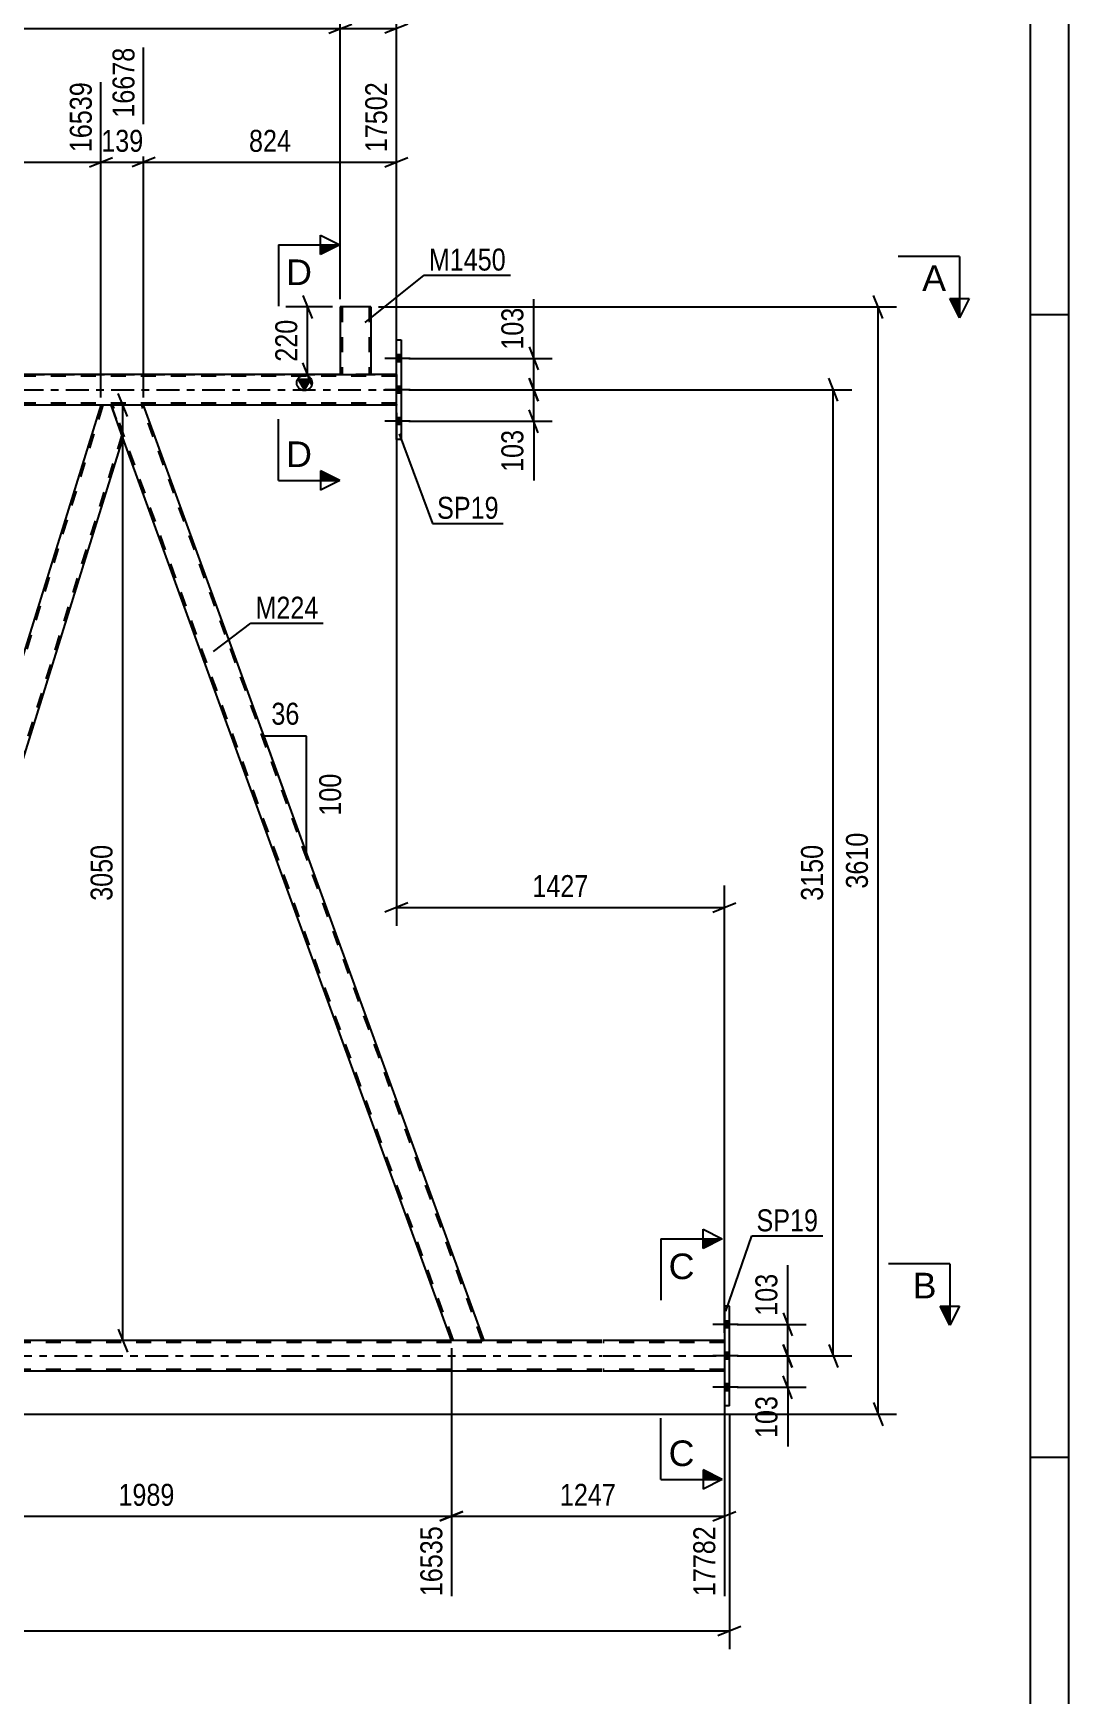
# Model space of a CAD drawing. Header units: millimetres. Extents: x 0 to 841, y 0 to 594.
# Drawn here: x 705.9 to 841, y 267 to 483.7 of the extents above; entities that cross this region are included whole.
import ezdxf

# ---------------------------------------------------------------- set-up
doc = ezdxf.new("R2010")
doc.units = ezdxf.units.MM
doc.linetypes.add('DXK_LINE_DOT2', pattern=[3.9198, 1.9599, -1.9599])
doc.linetypes.add('DXK_LINE_DOT3', pattern=[5.9187, 2.979, -0.9799, 0.9799, -0.9799])
doc.styles.add('Arial', font='ARIAL.TTF', dxfattribs={"height": 0.2})
doc.styles.add('Arial Narrow', font='ARIALN.TTF', dxfattribs={"height": 0.2})

# ---------------------------------------------------------------- blocks, each defined once
blk = doc.blocks.new('Unknown-103655034-1133')
at = {"color": 5, "linetype": 'Continuous'}
for p, q in [((841, 0), (841, 594)), ((836, 5), (836, 589)), ((841, 447), (836, 447)), ((841, 298), (836, 298))]:
    blk.add_line(p, q, dxfattribs=at)
blk = doc.blocks.new('Part-103655034-3865 - 3748')
at = {"color": 2, "linetype": 'Continuous'}
for p, q in [((745.99, 448.04), (745.99, 439.24)), ((749.99, 448.04), (745.99, 448.04)), ((749.99, 448.04), (749.99, 439.24)), ((745.99, 439.24), (749.99, 439.24))]:
    blk.add_line(p, q, dxfattribs=at)
at = {"color": 7, "linetype": 'DXK_LINE_DOT2'}
for p, q in [((746.23, 448.04), (746.23, 439.24)), ((749.68, 448.04), (749.7, 448.04)), ((749.7, 448.04), (749.74, 448.04)), ((749.74, 448.04), (749.75, 448.04)), ((749.75, 448.04), (749.75, 439.24)), ((749.74, 439.24), (749.7, 439.24)), ((749.74, 439.24), (749.7, 439.24)), ((749.75, 439.24), (749.74, 439.24)), ((749.74, 439.24), (749.75, 439.24))]:
    blk.add_line(p, q, dxfattribs=at)
blk = doc.blocks.new('Bolt-103655034-3936 - 3748')
at = {"linetype": 'Continuous'}
for points in [[(796.09, 315.78), (796.09, 314.9), (796.73, 314.9), (796.73, 315.78)], [(796.09, 315.78), (796.09, 314.9), (796.73, 314.9), (796.73, 315.78)], [(796.09, 315.78), (796.09, 314.9), (796.73, 314.9), (796.73, 315.78)], [(796.09, 311.68), (796.09, 310.8), (796.73, 310.8), (796.73, 311.68)], [(796.09, 311.68), (796.09, 310.8), (796.73, 310.8), (796.73, 311.68)], [(796.09, 307.58), (796.09, 306.7), (796.73, 306.7), (796.73, 307.58)], [(796.09, 307.58), (796.09, 306.7), (796.73, 306.7), (796.73, 307.58)], [(796.09, 307.58), (796.09, 306.7), (796.73, 306.7), (796.73, 307.58)]]:
    blk.add_hatch(color=1, dxfattribs=at).paths.add_polyline_path(points)
at = {"color": 1, "linetype": 'Continuous'}
for p, q in [((797.89, 315.34), (794.57, 315.34)), ((797.89, 315.34), (794.57, 315.34)), ((797.89, 315.34), (794.57, 315.34)), ((796.73, 315.78), (796.09, 315.78)), ((796.73, 315.78), (796.09, 315.78)), ((796.73, 315.78), (796.09, 315.78)), ((796.73, 314.9), (796.09, 314.9)), ((796.73, 314.9), (796.09, 314.9)), ((796.73, 314.9), (796.09, 314.9)), ((797.89, 311.24), (794.57, 311.24)), ((797.89, 311.24), (794.57, 311.24)), ((796.73, 311.68), (796.09, 311.68)), ((796.73, 311.68), (796.09, 311.68)), ((796.73, 310.8), (796.09, 310.8)), ((796.73, 310.8), (796.09, 310.8)), ((797.89, 307.14), (794.57, 307.14)), ((797.89, 307.14), (794.57, 307.14)), ((797.89, 307.14), (794.57, 307.14)), ((796.73, 307.58), (796.09, 307.58)), ((796.73, 307.58), (796.09, 307.58)), ((796.73, 307.58), (796.09, 307.58)), ((796.73, 306.7), (796.09, 306.7)), ((796.73, 306.7), (796.09, 306.7)), ((796.73, 306.7), (796.09, 306.7))]:
    blk.add_line(p, q, dxfattribs=at)
blk = doc.blocks.new('Bolt-103655034-3937 - 3748')
at = {"linetype": 'Continuous'}
for points in [[(753.3, 441.78), (753.3, 440.9), (753.94, 440.9), (753.94, 441.78)], [(753.3, 441.78), (753.3, 440.9), (753.94, 440.9), (753.94, 441.78)], [(753.3, 441.78), (753.3, 440.9), (753.94, 440.9), (753.94, 441.78)], [(753.3, 437.68), (753.3, 436.8), (753.94, 436.8), (753.94, 437.68)], [(753.3, 437.68), (753.3, 436.8), (753.94, 436.8), (753.94, 437.68)], [(753.3, 433.58), (753.3, 432.7), (753.94, 432.7), (753.94, 433.58)], [(753.3, 433.58), (753.3, 432.7), (753.94, 432.7), (753.94, 433.58)], [(753.3, 433.58), (753.3, 432.7), (753.94, 432.7), (753.94, 433.58)]]:
    blk.add_hatch(color=1, dxfattribs=at).paths.add_polyline_path(points)
at = {"color": 1, "linetype": 'Continuous'}
for p, q in [((755.1, 441.34), (751.78, 441.34)), ((755.1, 441.34), (751.78, 441.34)), ((755.1, 441.34), (751.78, 441.34)), ((753.94, 441.78), (753.3, 441.78)), ((753.94, 441.78), (753.3, 441.78)), ((753.94, 441.78), (753.3, 441.78)), ((753.94, 440.9), (753.3, 440.9)), ((753.94, 440.9), (753.3, 440.9)), ((753.94, 440.9), (753.3, 440.9)), ((755.1, 437.24), (751.78, 437.24)), ((755.1, 437.24), (751.78, 437.24)), ((753.94, 437.68), (753.3, 437.68)), ((753.94, 437.68), (753.3, 437.68)), ((753.94, 436.8), (753.3, 436.8)), ((753.94, 436.8), (753.3, 436.8)), ((753.94, 433.58), (753.3, 433.58)), ((753.94, 433.58), (753.3, 433.58)), ((753.94, 433.58), (753.3, 433.58)), ((755.1, 433.14), (751.78, 433.14)), ((755.1, 433.14), (751.78, 433.14)), ((755.1, 433.14), (751.78, 433.14)), ((753.94, 432.7), (753.3, 432.7)), ((753.94, 432.7), (753.3, 432.7)), ((753.94, 432.7), (753.3, 432.7))]:
    blk.add_line(p, q, dxfattribs=at)
blk = doc.blocks.new('Part-103655034-3967 - 3748')
at = {"color": 7, "linetype": 'DXK_LINE_DOT2'}
for p, q in [((780.11, 313), (99.08, 313)), ((764.75, 313.24), (760.49, 313.24)), ((796.09, 313), (780.21, 313)), ((796.09, 313.24), (796.09, 309.24)), ((780.11, 309.48), (99.08, 309.48)), ((796.09, 309.48), (780.21, 309.48))]:
    blk.add_line(p, q, dxfattribs=at)
at = {"color": 2, "linetype": 'Continuous'}
for p, q in [((760.49, 313.24), (685.81, 313.24)), ((780.11, 313.24), (764.75, 313.24)), ((796.09, 313.24), (780.21, 313.24)), ((780.11, 309.24), (685.81, 309.24)), ((796.09, 309.24), (780.21, 309.24))]:
    blk.add_line(p, q, dxfattribs=at)
at = {"color": 7, "linetype": 'DXK_LINE_DOT3'}
for p, q in [((99.08, 311.24), (780.11, 311.24)), ((780.21, 311.24), (796.09, 311.24))]:
    blk.add_line(p, q, dxfattribs=at)
blk = doc.blocks.new('Part-103655034-3988 - 3748')
at = {"linetype": 'Continuous'}
blk.add_hatch(color=2, dxfattribs=at).paths.add_polyline_path([(741.3, 437.24), (740.5, 438.64), (742.1, 438.64)])
at = {"color": 7, "linetype": 'DXK_LINE_DOT2'}
for p, q in [((753.3, 439), (53.22, 439)), ((184.11, 439.24), (753.3, 439.24)), ((749.99, 439.24), (745.99, 439.24)), ((753.3, 439.24), (753.3, 435.24)), ((753.3, 435.48), (53.22, 435.48)), ((720.34, 435.24), (203.96, 435.24)), ((720.34, 435.24), (714.77, 435.24))]:
    blk.add_line(p, q, dxfattribs=at)
at = {"color": 2, "linetype": 'Continuous'}
for p, q in [((745.99, 439.24), (698.91, 439.24)), ((741.3, 437.24), (740.5, 438.64)), ((740.5, 438.64), (742.1, 438.64)), ((742.1, 438.64), (741.3, 437.24)), ((753.3, 439.24), (749.99, 439.24)), ((714.77, 435.24), (635.21, 435.24)), ((753.3, 435.24), (720.34, 435.24))]:
    blk.add_line(p, q, dxfattribs=at)
at = {"color": 7, "linetype": 'DXK_LINE_DOT3'}
blk.add_line((53.22, 437.24), (753.3, 437.24), dxfattribs=at)
at = {"color": 2, "linetype": 'Continuous'}
blk.add_circle((741.3, 438.14), 1, dxfattribs=at)
blk = doc.blocks.new('Part-103655034-4044 - 3748')
at = {"color": 2, "linetype": 'Continuous'}
for p, q in [((796.73, 317.74), (796.09, 317.74)), ((796.09, 317.74), (796.09, 304.74)), ((796.73, 304.74), (796.73, 317.74)), ((796.73, 304.74), (796.09, 304.74))]:
    blk.add_line(p, q, dxfattribs=at)
blk = doc.blocks.new('Part-103655034-4060 - 3748')
at = {"color": 2, "linetype": 'Continuous'}
for p, q in [((753.3, 430.74), (753.3, 443.74)), ((753.3, 443.74), (753.94, 443.74)), ((753.94, 443.74), (753.94, 430.74)), ((753.94, 430.74), (753.3, 430.74))]:
    blk.add_line(p, q, dxfattribs=at)
blk = doc.blocks.new('Part-103655034-4080 - 3748')
at = {"color": 2, "linetype": 'Continuous'}
for p, q in [((720.34, 435.24), (716.09, 435.24)), ((764.75, 313.24), (720.34, 435.24)), ((760.49, 313.24), (717.63, 430.99)), ((764.43, 313.24), (760.49, 313.24)), ((764.71, 313.24), (764.43, 313.24)), ((764.75, 313.24), (764.71, 313.24))]:
    blk.add_line(p, q, dxfattribs=at)
at = {"color": 7, "linetype": 'DXK_LINE_DOT2'}
for p, q in [((716.09, 435.24), (717.63, 430.99)), ((760.75, 313.24), (716.34, 435.24)), ((764.49, 313.24), (720.09, 435.24)), ((764.43, 313.24), (764.6, 313.24))]:
    blk.add_line(p, q, dxfattribs=at)
blk = doc.blocks.new('Part-103655034-4090 - 3748')
at = {"color": 7, "linetype": 'DXK_LINE_DOT2'}
for p, q in [((715.02, 435.24), (678.2, 317.12)), ((717.5, 431.37), (680.68, 313.24)), ((678.49, 318.84), (678.07, 317.49)), ((682.68, 318.84), (680.93, 313.24)), ((679.61, 313.24), (678.07, 317.49)), ((680.93, 313.24), (679.61, 313.24))]:
    blk.add_line(p, q, dxfattribs=at)
at = {"color": 2, "linetype": 'Continuous'}
for p, q in [((714.77, 435.24), (678.49, 318.84)), ((716.09, 435.24), (714.77, 435.24)), ((717.63, 430.99), (716.09, 435.24)), ((717.63, 430.99), (682.68, 318.84))]:
    blk.add_line(p, q, dxfattribs=at)
blk = doc.blocks.new('StraightDimension-103655034-5161 - 3748')
at = {"color": 7, "linetype": 'Continuous'}
for p, q in [((803.74, 312.74), (804.94, 309.74)), ((797.73, 311.24), (806.74, 311.24)), ((804.34, 307.14), (804.34, 311.24)), ((804.94, 305.64), (803.74, 308.64)), ((797.73, 307.14), (806.74, 307.14))]:
    blk.add_line(p, q, dxfattribs=at)
at = {"color": 0}
blk.add_wipeout([(803.59, 306.62), (799.39, 306.62), (799.39, 299.93), (803.59, 299.93)], dxfattribs=at)
at = {"color": 7, "linetype": 'Continuous'}
blk.add_line((804.34, 307.14), (804.34, 299.41), dxfattribs=at)
blk.add_line((804.34, 307.14), (804.34, 299.41), dxfattribs=at)
at = {"color": 3, "style": 'Arial Narrow'}
blk.add_text('103', height=2.863, rotation=90.0002, dxfattribs=at).set_placement((802.99, 300.53))
blk = doc.blocks.new('StraightDimension-103655034-5178 - 3748')
at = {"color": 7, "linetype": 'Continuous'}
for p, q in [((770.61, 438.74), (771.81, 435.74)), ((754.94, 437.24), (773.61, 437.24)), ((771.21, 433.14), (771.21, 437.24)), ((771.81, 431.64), (770.61, 434.64)), ((754.94, 433.14), (773.61, 433.14))]:
    blk.add_line(p, q, dxfattribs=at)
at = {"color": 0}
blk.add_wipeout([(770.46, 432.62), (766.26, 432.62), (766.26, 425.93), (770.46, 425.93)], dxfattribs=at)
at = {"color": 7, "linetype": 'Continuous'}
blk.add_line((771.21, 433.14), (771.21, 425.41), dxfattribs=at)
blk.add_line((771.21, 433.14), (771.21, 425.41), dxfattribs=at)
at = {"color": 3, "style": 'Arial Narrow'}
blk.add_text('103', height=2.863, rotation=90.0002, dxfattribs=at).set_placement((769.86, 426.53))
blk = doc.blocks.new('StraightDimension-103655034-4491 - 3748')
at = {"color": 7, "linetype": 'Continuous'}
for p, q in [((760.49, 312.24), (760.49, 279.9)), ((796.09, 308.24), (796.09, 279.9)), ((761.99, 290.94), (758.99, 289.74)), ((794.59, 289.74), (797.59, 290.94)), ((760.49, 290.34), (796.09, 290.34))]:
    blk.add_line(p, q, dxfattribs=at)
at = {"color": 0}
blk.add_wipeout([(782.55, 291.09), (782.55, 295.29), (774.03, 295.29), (774.03, 291.09)], dxfattribs=at)
at = {"color": 0, "linetype": 'Continuous'}
blk.add_wipeout([(795.49, 289.64), (791.29, 289.64), (791.29, 279.3), (795.49, 279.3)], dxfattribs=at)
at = {"color": 3, "style": 'Arial Narrow'}
blk.add_text('1247', height=2.863, dxfattribs=at).set_placement((774.63, 291.69))
at = {"color": 3, "linetype": 'Continuous', "style": 'Arial Narrow'}
blk.add_text('17782', height=2.863, rotation=90.0002, dxfattribs=at).set_placement((794.89, 279.9))
blk = doc.blocks.new('StraightDimension-103655034-10707 - 3748')
at = {"color": 7, "linetype": 'Continuous'}
for p, q in [((720.34, 436.24), (720.34, 481.87)), ((753.3, 440.24), (753.3, 477.37)), ((721.84, 467.53), (718.84, 466.33)), ((720.34, 466.93), (753.3, 466.93)), ((751.8, 466.33), (754.8, 467.53))]:
    blk.add_line(p, q, dxfattribs=at)
at = {"color": 0, "linetype": 'Continuous'}
blk.add_wipeout([(752.7, 477.97), (748.5, 477.97), (748.5, 467.63), (752.7, 467.63)], dxfattribs=at)
at = {"color": 0}
blk.add_wipeout([(740.16, 467.68), (740.16, 471.88), (733.48, 471.88), (733.48, 467.68)], dxfattribs=at)
at = {"color": 3, "linetype": 'Continuous', "style": 'Arial Narrow'}
blk.add_text('17502', height=2.863, rotation=90.0002, dxfattribs=at).set_placement((752.1, 468.23))
at = {"color": 3, "style": 'Arial Narrow'}
blk.add_text('824', height=2.863, dxfattribs=at).set_placement((734.08, 468.28))
blk = doc.blocks.new('StraightDimension-103655034-5153 - 3748')
at = {"color": 7, "linetype": 'Continuous'}
for p, q in [((803.74, 316.84), (804.94, 313.84)), ((797.73, 315.34), (806.74, 315.34)), ((804.34, 311.24), (804.34, 315.34)), ((804.94, 309.74), (803.74, 312.74)), ((797.73, 311.24), (806.74, 311.24))]:
    blk.add_line(p, q, dxfattribs=at)
at = {"color": 0}
blk.add_wipeout([(803.59, 322.55), (799.39, 322.55), (799.39, 315.87), (803.59, 315.87)], dxfattribs=at)
at = {"color": 7, "linetype": 'Continuous'}
blk.add_line((804.34, 315.34), (804.34, 323.08), dxfattribs=at)
blk.add_line((804.34, 315.34), (804.34, 323.08), dxfattribs=at)
at = {"color": 3, "style": 'Arial Narrow'}
blk.add_text('103', height=2.863, rotation=90.0002, dxfattribs=at).set_placement((802.99, 316.47))
blk = doc.blocks.new('AngleDimension-103655034-12255 - 3748')
at = {"color": 7, "linetype": 'Continuous'}
for p, q in [((738.51, 385.34), (736.06, 392.06)), ((741.6, 392.06), (736.06, 392.06)), ((741.6, 376.83), (736.06, 392.06)), ((741.6, 376.83), (741.6, 392.06))]:
    blk.add_line(p, q, dxfattribs=at)
at = {"color": 0}
for points in [[(741.26, 392.96), (741.26, 397.16), (736.4, 397.16), (736.4, 392.96)], [(746.7, 387.79), (742.5, 387.79), (742.5, 381.1), (746.7, 381.1)]]:
    blk.add_wipeout(points, dxfattribs=at)
at = {"color": 3, "style": 'Arial Narrow'}
blk.add_text('36', height=2.863, dxfattribs=at).set_placement((737, 393.56))
blk.add_text('100', height=2.863, rotation=90.0002, dxfattribs=at).set_placement((746.1, 381.7))
blk = doc.blocks.new('StraightDimension-103655034-5170 - 3748')
at = {"color": 7, "linetype": 'Continuous'}
for p, q in [((770.61, 442.84), (771.81, 439.84)), ((754.94, 441.34), (773.61, 441.34)), ((771.21, 437.24), (771.21, 441.34)), ((771.81, 435.74), (770.61, 438.74)), ((754.94, 437.24), (773.61, 437.24))]:
    blk.add_line(p, q, dxfattribs=at)
at = {"color": 0}
blk.add_wipeout([(770.46, 448.55), (766.26, 448.55), (766.26, 441.87), (770.46, 441.87)], dxfattribs=at)
at = {"color": 7, "linetype": 'Continuous'}
blk.add_line((771.21, 441.34), (771.21, 449.08), dxfattribs=at)
blk.add_line((771.21, 441.34), (771.21, 449.08), dxfattribs=at)
at = {"color": 3, "style": 'Arial Narrow'}
blk.add_text('103', height=2.863, rotation=90.0002, dxfattribs=at).set_placement((769.86, 442.47))
blk = doc.blocks.new('StraightDimension-103655034-8916 - 3748')
at = {"color": 7, "linetype": 'Continuous'}
for p, q in [((753.3, 440.24), (753.3, 499.28)), ((745.99, 449.04), (745.99, 494.78)), ((744.49, 483.74), (747.49, 484.94)), ((745.99, 484.34), (753.3, 484.34)), ((754.8, 484.94), (751.8, 483.74))]:
    blk.add_line(p, q, dxfattribs=at)
at = {"color": 0}
blk.add_wipeout([(752.99, 485.09), (752.99, 489.29), (746.3, 489.29), (746.3, 485.09)], dxfattribs=at)
at = {"color": 0, "linetype": 'Continuous'}
blk.add_wipeout([(752.7, 499.88), (748.5, 499.88), (748.5, 489.54), (752.7, 489.54)], dxfattribs=at)
at = {"color": 3, "linetype": 'Continuous', "style": 'Arial Narrow'}
blk.add_text('17502', height=2.863, rotation=90.0002, dxfattribs=at).set_placement((752.1, 490.14))
at = {"color": 3, "style": 'Arial Narrow'}
blk.add_text('183', height=2.863, dxfattribs=at).set_placement((746.9, 485.69))
blk = doc.blocks.new('StraightDimension-103655034-4217 - 3748')
at = {"color": 7, "linetype": 'Continuous'}
for p, q in [((810.89, 435.74), (809.69, 438.74)), ((754.94, 437.24), (812.69, 437.24)), ((810.29, 311.24), (810.29, 437.24)), ((809.69, 312.74), (810.89, 309.74)), ((797.73, 311.24), (812.69, 311.24))]:
    blk.add_line(p, q, dxfattribs=at)
at = {"color": 0}
blk.add_wipeout([(809.54, 378.5), (805.34, 378.5), (805.34, 369.99), (809.54, 369.99)], dxfattribs=at)
at = {"color": 3, "style": 'Arial Narrow'}
blk.add_text('3150', height=2.863, rotation=90.0002, dxfattribs=at).set_placement((808.94, 370.59))
blk = doc.blocks.new('StraightDimension-103655034-4472 - 3748')
at = {"color": 7, "linetype": 'Continuous'}
for p, q in [((680.93, 312.24), (680.93, 279.9)), ((760.49, 312.24), (760.49, 279.9)), ((682.43, 290.94), (679.43, 289.74)), ((758.99, 289.74), (761.99, 290.94)), ((680.93, 290.34), (760.49, 290.34))]:
    blk.add_line(p, q, dxfattribs=at)
at = {"color": 0}
blk.add_wipeout([(724.97, 291.09), (724.97, 295.29), (716.45, 295.29), (716.45, 291.09)], dxfattribs=at)
at = {"color": 0, "linetype": 'Continuous'}
blk.add_wipeout([(759.89, 289.64), (755.69, 289.64), (755.69, 279.3), (759.89, 279.3)], dxfattribs=at)
at = {"color": 3, "style": 'Arial Narrow'}
blk.add_text('1989', height=2.863, dxfattribs=at).set_placement((717.05, 291.69))
at = {"color": 3, "linetype": 'Continuous', "style": 'Arial Narrow'}
blk.add_text('16535', height=2.863, rotation=90.0002, dxfattribs=at).set_placement((759.29, 279.9))
blk = doc.blocks.new('StraightDimension-103655034-4535 - 3748')
at = {"color": 7, "linetype": 'Continuous'}
for p, q in [((796.73, 303.74), (796.73, 272.98)), ((52.58, 275.38), (796.73, 275.38)), ((795.23, 274.78), (798.23, 275.98))]:
    blk.add_line(p, q, dxfattribs=at)
blk = doc.blocks.new('StraightDimension-103655034-4546 - 3748')
at = {"color": 7, "linetype": 'Continuous'}
for p, q in [((753.3, 434.24), (753.3, 367.33)), ((796.09, 314.24), (796.09, 372.58)), ((754.8, 370.33), (751.8, 369.13)), ((753.3, 369.73), (796.09, 369.73)), ((794.59, 369.13), (797.59, 370.33))]:
    blk.add_line(p, q, dxfattribs=at)
at = {"color": 0}
blk.add_wipeout([(778.95, 370.48), (778.95, 374.68), (770.44, 374.68), (770.44, 370.48)], dxfattribs=at)
at = {"color": 3, "style": 'Arial Narrow'}
blk.add_text('1427', height=2.863, dxfattribs=at).set_placement((771.04, 371.08))
blk = doc.blocks.new('StraightDimension-103655034-5100 - 3748')
at = {"color": 7, "linetype": 'Continuous'}
for p, q in [((718.23, 433.74), (717.03, 436.74)), ((730.36, 435.24), (714.78, 435.24)), ((717.63, 313.24), (717.63, 435.24)), ((717.03, 314.74), (718.23, 311.74)), ((735.04, 313.24), (714.78, 313.24))]:
    blk.add_line(p, q, dxfattribs=at)
at = {"color": 0}
blk.add_wipeout([(716.88, 378.5), (712.68, 378.5), (712.68, 369.99), (716.88, 369.99)], dxfattribs=at)
at = {"color": 3, "style": 'Arial Narrow'}
blk.add_text('3050', height=2.863, rotation=90.0002, dxfattribs=at).set_placement((716.28, 370.59))
blk = doc.blocks.new('StraightDimension-103655034-8917 - 3748')
at = {"color": 7, "linetype": 'Continuous'}
for p, q in [((694.91, 448.09), (694.91, 494.78)), ((745.99, 449.04), (745.99, 494.78)), ((696.41, 484.94), (693.41, 483.74)), ((694.91, 484.34), (745.99, 484.34)), ((744.49, 483.74), (747.49, 484.94))]:
    blk.add_line(p, q, dxfattribs=at)
at = {"color": 0, "linetype": 'Continuous'}
blk.add_wipeout([(745.39, 495.38), (741.19, 495.38), (741.19, 485.04), (745.39, 485.04)], dxfattribs=at)
at = {"color": 0}
blk.add_wipeout([(724.71, 485.09), (724.71, 489.29), (716.2, 489.29), (716.2, 485.09)], dxfattribs=at)
at = {"color": 3, "linetype": 'Continuous', "style": 'Arial Narrow'}
blk.add_text('17319', height=2.863, rotation=90.0002, dxfattribs=at).set_placement((744.79, 485.64))
at = {"color": 3, "style": 'Arial Narrow'}
blk.add_text('1277', height=2.863, dxfattribs=at).set_placement((716.8, 485.69))
blk = doc.blocks.new('StraightDimension-103655034-10998 - 3748')
at = {"color": 7, "linetype": 'Continuous'}
for p, q in [((816.75, 446.54), (815.55, 449.54)), ((750.99, 448.04), (818.55, 448.04)), ((816.15, 303.64), (816.15, 448.04)), ((686.81, 303.64), (818.55, 303.64)), ((815.55, 305.14), (816.75, 302.14))]:
    blk.add_line(p, q, dxfattribs=at)
at = {"color": 0}
blk.add_wipeout([(815.4, 380.1), (811.2, 380.1), (811.2, 371.58), (815.4, 371.58)], dxfattribs=at)
at = {"color": 3, "style": 'Arial Narrow'}
blk.add_text('3610', height=2.863, rotation=90.0002, dxfattribs=at).set_placement((814.8, 372.18))
blk = doc.blocks.new('StraightDimension-103655034-10708 - 3748')
at = {"color": 7, "linetype": 'Continuous'}
for p, q in [((720.34, 436.24), (720.34, 481.87)), ((714.77, 436.24), (714.77, 477.37)), ((713.27, 466.33), (716.27, 467.53)), ((714.77, 466.93), (720.34, 466.93)), ((721.84, 467.53), (718.84, 466.33))]:
    blk.add_line(p, q, dxfattribs=at)
at = {"color": 0}
blk.add_wipeout([(720.9, 467.68), (720.9, 471.88), (714.21, 471.88), (714.21, 467.68)], dxfattribs=at)
at = {"color": 0, "linetype": 'Continuous'}
blk.add_wipeout([(719.74, 482.47), (715.54, 482.47), (715.54, 472.13), (719.74, 472.13)], dxfattribs=at)
at = {"color": 3, "linetype": 'Continuous', "style": 'Arial Narrow'}
blk.add_text('16678', height=2.863, rotation=90.0002, dxfattribs=at).set_placement((719.14, 472.73))
at = {"color": 3, "style": 'Arial Narrow'}
blk.add_text('139', height=2.863, dxfattribs=at).set_placement((714.81, 468.28))
blk = doc.blocks.new('StraightDimension-103655034-10709 - 3748')
at = {"color": 7, "linetype": 'Continuous'}
for p, q in [((635.21, 436.24), (635.21, 481.87)), ((714.77, 436.24), (714.77, 477.37)), ((636.71, 467.53), (633.71, 466.33)), ((635.21, 466.93), (714.77, 466.93)), ((713.27, 466.33), (716.27, 467.53))]:
    blk.add_line(p, q, dxfattribs=at)
at = {"color": 0, "linetype": 'Continuous'}
blk.add_wipeout([(714.17, 477.97), (709.97, 477.97), (709.97, 467.63), (714.17, 467.63)], dxfattribs=at)
at = {"color": 0}
blk.add_wipeout([(679.25, 467.68), (679.25, 471.88), (670.73, 471.88), (670.73, 467.68)], dxfattribs=at)
at = {"color": 3, "linetype": 'Continuous', "style": 'Arial Narrow'}
blk.add_text('16539', height=2.863, rotation=90.0002, dxfattribs=at).set_placement((713.57, 468.23))
at = {"color": 3, "style": 'Arial Narrow'}
blk.add_text('1989', height=2.863, dxfattribs=at).set_placement((671.33, 468.28))
blk = doc.blocks.new('StraightDimension-103655034-11973 - 3748')
at = {"color": 7, "linetype": 'Continuous'}
for p, q in [((741.12, 449.54), (742.32, 446.54)), ((744.99, 448.04), (738.87, 448.04)), ((741.72, 439.24), (741.72, 448.04)), ((742.32, 437.74), (741.12, 440.74)), ((744.99, 439.24), (738.87, 439.24))]:
    blk.add_line(p, q, dxfattribs=at)
at = {"color": 0}
blk.add_wipeout([(740.97, 446.99), (736.77, 446.99), (736.77, 440.3), (740.97, 440.3)], dxfattribs=at)
at = {"color": 3, "style": 'Arial Narrow'}
blk.add_text('220', height=2.863, rotation=90.0002, dxfattribs=at).set_placement((740.37, 440.9))
blk = doc.blocks.new('Mark-103655034-3861 - 3748')
at = {"color": 0}
blk.add_wipeout([(767.58, 452.79), (767.58, 455.79), (757.53, 455.79), (757.53, 452.79)], dxfattribs=at)
blk.add_wipeout([(767.58, 452.79), (767.58, 455.79), (757.53, 455.79), (757.53, 452.79)], dxfattribs=at)
at = {"color": 30, "linetype": 'Continuous'}
for p, q in [((749.25, 446.01), (756.93, 452.19)), ((756.93, 452.19), (768.18, 452.19))]:
    blk.add_line(p, q, dxfattribs=at)
at = {"color": 3, "style": 'Arial Narrow'}
blk.add_text('M1450', height=2.863, dxfattribs=at).set_placement((757.53, 452.79))
blk = doc.blocks.new('Mark-103655034-4040 - 3748')
at = {"color": 0}
blk.add_wipeout([(808.31, 327.49), (808.31, 330.49), (800.27, 330.49), (800.27, 327.49)], dxfattribs=at)
blk.add_wipeout([(808.31, 327.49), (808.31, 330.49), (800.27, 330.49), (800.27, 327.49)], dxfattribs=at)
at = {"color": 30, "linetype": 'Continuous'}
for p, q in [((796.29, 317.08), (799.67, 326.89)), ((799.67, 326.89), (808.91, 326.89))]:
    blk.add_line(p, q, dxfattribs=at)
at = {"color": 3, "style": 'Arial Narrow'}
blk.add_text('SP19', height=2.863, dxfattribs=at).set_placement((800.27, 327.49))
blk = doc.blocks.new('Mark-103655034-4056 - 3748')
at = {"color": 0}
blk.add_wipeout([(766.65, 420.42), (766.65, 423.42), (758.61, 423.42), (758.61, 420.42)], dxfattribs=at)
blk.add_wipeout([(766.65, 420.42), (766.65, 423.42), (758.61, 423.42), (758.61, 420.42)], dxfattribs=at)
at = {"color": 30, "linetype": 'Continuous'}
for p, q in [((753.67, 431.49), (758.01, 419.82)), ((758.01, 419.82), (767.25, 419.82))]:
    blk.add_line(p, q, dxfattribs=at)
at = {"color": 3, "style": 'Arial Narrow'}
blk.add_text('SP19', height=2.863, dxfattribs=at).set_placement((758.61, 420.42))
blk = doc.blocks.new('Mark-103655034-4076 - 3748')
at = {"color": 0}
blk.add_wipeout([(743.15, 407.39), (743.15, 410.39), (734.92, 410.39), (734.92, 407.39)], dxfattribs=at)
blk.add_wipeout([(743.15, 407.39), (743.15, 410.39), (734.92, 410.39), (734.92, 407.39)], dxfattribs=at)
at = {"color": 30, "linetype": 'Continuous'}
for p, q in [((729.46, 403.09), (734.32, 406.79)), ((734.32, 406.79), (743.75, 406.79))]:
    blk.add_line(p, q, dxfattribs=at)
at = {"color": 3, "style": 'Arial Narrow'}
blk.add_text('M224', height=2.863, dxfattribs=at).set_placement((734.92, 407.39))
blk = doc.blocks.new('SectionMark-103655034-5336 - 3748')
at = {"color": 6, "linetype": 'Continuous'}
for p in [(825.49, 323.24), (826.74, 317.74)]:
    blk.add_line(p, (825.49, 315.24), dxfattribs=at)
at = {"color": 0, "linetype": 'Continuous'}
blk.add_wipeout([(823.74, 318.74), (823.74, 322.24), (820.63, 322.24), (820.63, 318.74)], dxfattribs=at)
at = {"linetype": 'Continuous'}
blk.add_hatch(color=6, dxfattribs=at).paths.add_polyline_path([(824.24, 317.74), (825.49, 317.74), (825.49, 315.24)])
at = {"color": 6, "linetype": 'Continuous'}
for p, q in [((825.49, 323.24), (817.49, 323.24)), ((824.24, 317.74), (826.74, 317.74)), ((825.49, 315.24), (824.24, 317.74))]:
    blk.add_line(p, q, dxfattribs=at)
at = {"color": 3, "linetype": 'Continuous', "style": 'Arial'}
blk.add_text('B', height=3.34, dxfattribs=at).set_placement((820.63, 318.74))
blk = doc.blocks.new('SectionMark-103655034-5340 - 3748')
at = {"linetype": 'Continuous'}
for points in [[(793.31, 325.25), (793.31, 326.5), (795.81, 326.5)], [(793.31, 295.12), (793.31, 296.37), (795.81, 295.12)]]:
    blk.add_hatch(color=6, dxfattribs=at).paths.add_polyline_path(points)
at = {"color": 6, "linetype": 'Continuous'}
for p, q in [((793.31, 325.25), (793.31, 327.75)), ((793.31, 327.75), (795.81, 326.5)), ((787.81, 326.5), (795.81, 326.5)), ((795.81, 326.5), (793.31, 325.25)), ((787.81, 295.12), (795.81, 295.12)), ((795.81, 295.12), (793.31, 296.37)), ((793.31, 296.37), (793.31, 293.87)), ((795.81, 295.12), (793.31, 293.87))]:
    blk.add_line(p, q, dxfattribs=at)
at = {"color": 0, "linetype": 'Continuous'}
for points in [[(792.18, 321.25), (792.18, 324.75), (788.81, 324.75), (788.81, 321.25)], [(792.18, 296.87), (792.18, 300.37), (788.81, 300.37), (788.81, 296.87)]]:
    blk.add_wipeout(points, dxfattribs=at)
at = {"color": 6, "linetype": 'Continuous'}
for p, q in [((787.81, 326.5), (787.81, 318.5)), ((787.81, 295.12), (787.81, 303.12))]:
    blk.add_line(p, q, dxfattribs=at)
at = {"color": 3, "linetype": 'Continuous', "style": 'Arial'}
for p in [(788.81, 321.25), (788.81, 296.87)]:
    blk.add_text('C', height=3.34, dxfattribs=at).set_placement(p)
blk = doc.blocks.new('SectionMark-103655034-5342 - 3748')
at = {"color": 6, "linetype": 'Continuous'}
for p in [(826.74, 454.64), (827.99, 449.14)]:
    blk.add_line(p, (826.74, 446.64), dxfattribs=at)
at = {"color": 0, "linetype": 'Continuous'}
blk.add_wipeout([(824.99, 450.14), (824.99, 453.64), (821.88, 453.64), (821.88, 450.14)], dxfattribs=at)
at = {"linetype": 'Continuous'}
blk.add_hatch(color=6, dxfattribs=at).paths.add_polyline_path([(825.49, 449.14), (826.74, 449.14), (826.74, 446.64)])
at = {"color": 6, "linetype": 'Continuous'}
for p, q in [((826.74, 454.64), (818.74, 454.64)), ((825.49, 449.14), (827.99, 449.14)), ((826.74, 446.64), (825.49, 449.14))]:
    blk.add_line(p, q, dxfattribs=at)
at = {"color": 3, "linetype": 'Continuous', "style": 'Arial'}
blk.add_text('A', height=3.34, dxfattribs=at).set_placement((821.88, 450.14))
blk = doc.blocks.new('SectionMark-103655034-5344 - 3748')
at = {"linetype": 'Continuous'}
for points in [[(743.42, 454.9), (743.42, 456.15), (745.92, 456.15)], [(743.42, 425.42), (743.42, 426.67), (745.92, 425.42)]]:
    blk.add_hatch(color=6, dxfattribs=at).paths.add_polyline_path(points)
at = {"color": 6, "linetype": 'Continuous'}
for p, q in [((743.42, 454.9), (743.42, 457.4)), ((743.42, 457.4), (745.92, 456.15)), ((737.92, 456.15), (745.92, 456.15)), ((745.92, 456.15), (743.42, 454.9)), ((737.92, 425.42), (745.92, 425.42)), ((745.92, 425.42), (743.42, 426.67)), ((743.42, 426.67), (743.42, 424.17)), ((745.92, 425.42), (743.42, 424.17))]:
    blk.add_line(p, q, dxfattribs=at)
at = {"color": 0, "linetype": 'Continuous'}
for points in [[(742.29, 450.9), (742.29, 454.4), (738.92, 454.4), (738.92, 450.9)], [(742.29, 427.17), (742.29, 430.67), (738.92, 430.67), (738.92, 427.17)]]:
    blk.add_wipeout(points, dxfattribs=at)
at = {"color": 6, "linetype": 'Continuous'}
for p, q in [((737.92, 456.15), (737.92, 448.15)), ((737.92, 425.42), (737.92, 433.42))]:
    blk.add_line(p, q, dxfattribs=at)
at = {"color": 3, "linetype": 'Continuous', "style": 'Arial'}
for p in [(738.92, 450.9), (738.92, 427.17)]:
    blk.add_text('D', height=3.34, dxfattribs=at).set_placement(p)

msp = doc.modelspace()

# ---------------------------------------------------------------- block references
for name in ['Unknown-103655034-1133', 'Part-103655034-3865 - 3748', 'Part-103655034-4060 - 3748', 'Bolt-103655034-3937 - 3748', 'Part-103655034-3988 - 3748', 'Part-103655034-4090 - 3748', 'Part-103655034-4080 - 3748', 'Part-103655034-4044 - 3748', 'Bolt-103655034-3936 - 3748', 'Part-103655034-3967 - 3748']:
    msp.add_blockref(name, (0, 0))

# ---------------------------------------------------------------- next in the draw order: block references
for name in ['StraightDimension-103655034-5178 - 3748', 'AngleDimension-103655034-12255 - 3748', 'StraightDimension-103655034-5161 - 3748']:
    msp.add_blockref(name, (0, 0))

# ---------------------------------------------------------------- next in the draw order: block references
for name in ['StraightDimension-103655034-10707 - 3748', 'StraightDimension-103655034-4491 - 3748']:
    msp.add_blockref(name, (0, 0))

# ---------------------------------------------------------------- next in the draw order: block references
for name in ['StraightDimension-103655034-5170 - 3748', 'StraightDimension-103655034-5153 - 3748']:
    msp.add_blockref(name, (0, 0))

# ---------------------------------------------------------------- next in the draw order: block references
for name in ['StraightDimension-103655034-8916 - 3748', 'StraightDimension-103655034-4217 - 3748']:
    msp.add_blockref(name, (0, 0))

# ---------------------------------------------------------------- next in the draw order: block references
for name in ['StraightDimension-103655034-8917 - 3748', 'StraightDimension-103655034-4472 - 3748']:
    msp.add_blockref(name, (0, 0))

# ---------------------------------------------------------------- next in the draw order: block references
msp.add_blockref('StraightDimension-103655034-4535 - 3748', (0, 0))

# ---------------------------------------------------------------- next in the draw order: block references
for name in ['StraightDimension-103655034-5100 - 3748', 'StraightDimension-103655034-4546 - 3748']:
    msp.add_blockref(name, (0, 0))

# ---------------------------------------------------------------- next in the draw order: block references
msp.add_blockref('StraightDimension-103655034-10998 - 3748', (0, 0))

# ---------------------------------------------------------------- next in the draw order: block references
for name in ['StraightDimension-103655034-10708 - 3748', 'Mark-103655034-3861 - 3748', 'StraightDimension-103655034-11973 - 3748', 'Mark-103655034-4056 - 3748', 'Mark-103655034-4076 - 3748', 'Mark-103655034-4040 - 3748']:
    msp.add_blockref(name, (0, 0))

# ---------------------------------------------------------------- next in the draw order: block references
for name in ['StraightDimension-103655034-10709 - 3748', 'SectionMark-103655034-5336 - 3748']:
    msp.add_blockref(name, (0, 0))

# ---------------------------------------------------------------- next in the draw order: block references
for name in ['SectionMark-103655034-5342 - 3748', 'SectionMark-103655034-5340 - 3748']:
    msp.add_blockref(name, (0, 0))

# ---------------------------------------------------------------- next in the draw order: block references
msp.add_blockref('SectionMark-103655034-5344 - 3748', (0, 0))

doc.saveas('drawing.dxf')
